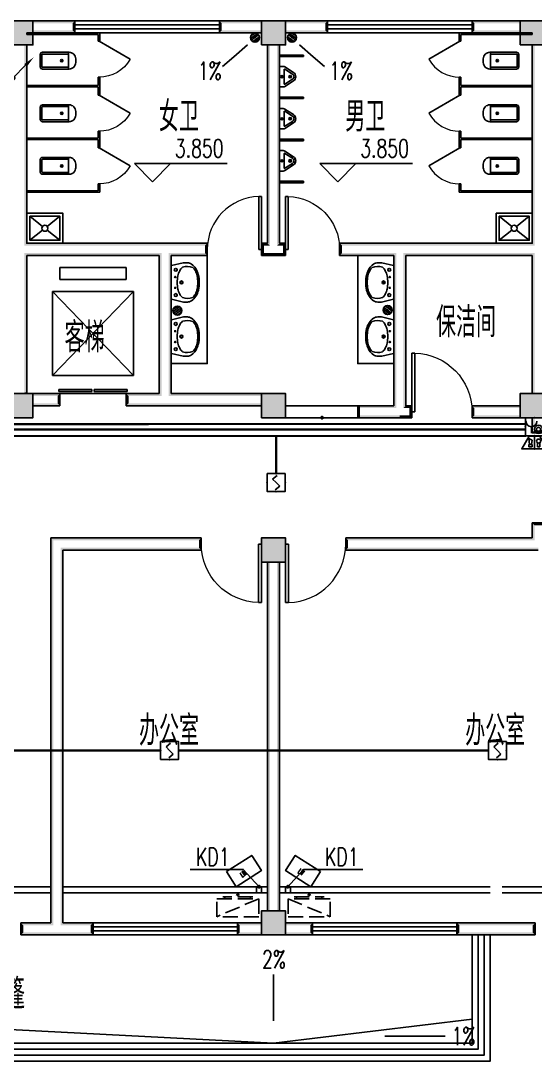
# Model space of a CAD drawing. Extents: x 6250600 to 6678662, y -692028 to -290561.
# Drawn here: x 6573003 to 6581553, y -453028 to -435728 of the extents above; entities that cross this region are included whole.
import ezdxf
from ezdxf.enums import TextEntityAlignment as Align

# ---------------------------------------------------------------- set-up
doc = ezdxf.new("R2010")
doc.units = 0
doc.header["$LTSCALE"] = 1000
doc.header["$MEASUREMENT"] = 0
doc.linetypes.add('DASH', pattern=[0.35, 0.25, -0.1])
doc.layers.get('0').update_dxf_attribs({"linetype": 'CONTINUOUS'})
for name, color, linetype in [('EQUIP-消防', 3, 'CONTINUOUS'), ('LWIRE', 4, 'CONTINUOUS'), ('PUB_HATCH', 8, 'CONTINUOUS'), ('WIRE-消防', 5, 'CONTINUOUS'), ('WIRE-照明', 1, 'CONTINUOUS'), ('建筑底图', 251, 'CONTINUOUS'), ('排水', 221, 'CONTINUOUS')]:
    doc.layers.add(name, color=color, linetype=linetype)
doc.styles.add('_TCH_AXIS', font='COMPLEX', dxfattribs={"bigfont": 'GBCBIG'})
doc.styles.add('_TCH_DIM', font='SIMPLEX', dxfattribs={"bigfont": 'GBCBIG'})
doc.styles.add('_TCH_LABEL', font='COMPLEX', dxfattribs={"bigfont": 'GBCBIG'})
doc.styles.add('DIM_FONT', font='SIMPLEX', dxfattribs={"width": 0.7, "bigfont": 'GBCBIG'})
doc.styles.add('schuco', font='sceie.shx', dxfattribs={"width": 0.7, "bigfont": 'sceic.shx'})
doc.styles.get("Standard").update_dxf_attribs({"font": 'GBENOR', "bigfont": 'GBCBIG'})
doc.styles.add('TG_LINETYPE', font='SIMPLEX', dxfattribs={"width": 0.8, "height": 3, "bigfont": 'HZTXT'})
doc.linetypes.add('TG_F', pattern='A,2,-0.4,["F",TG_LINETYPE,S=0.1,R=0,X=-0.28,Y=-0.15],0', length=2.4)

# ---------------------------------------------------------------- blocks, each defined once
blk = doc.blocks.new('$Equip$00002649')
for p, q in [((-0.5, 0.5), (-0.5, -0.5)), ((0.5, 0.5), (-0.5, 0.5)), ((-0.2, 0.2), (0.05, 0.4)), ((0, 0), (-0.2, 0.2)), ((0, 0), (0.2, -0.2)), ((0.5, -0.5), (0.5, 0.5)), ((-0.5, -0.5), (0.5, -0.5)), ((0.2, -0.2), (-0.05, -0.4))]:
    blk.add_line(p, q)
at = {"const_width": 0.04}
blk.add_lwpolyline([(-0.5, 0.5), (0.5, 0.5), (0.5, -0.5), (-0.5, -0.5), (-0.5, 0.5), (0.5, 0.5)], dxfattribs=at)
for p in [(-0.5, 0), (0, 0.5), (0.5, 0), (0, -0.5)]:
    blk.add_point(p)
at = {"color": 7, "flags": 1}
for tag, height, p in [('A', 0.00002, (0, 0)), ('B', 0.4, (0.762, -0.208))]:
    blk.add_attdef(tag, text='', height=height, dxfattribs=at).set_placement(p, align=Align.MIDDLE_CENTER)
blk = doc.blocks.new('$equip$00002679')
for p, q in [((-0.3, 0.699), (-0.703, 0)), ((0.3, 0.699), (-0.3, 0.699)), ((0.3, 0.699), (-0.3, 0.699)), ((0, 0.699), (0, 0)), ((0.703, 0), (0.3, 0.699)), ((-0.703, 0), (0.703, 0)), ((-0.264, 0.249), (-0.304, 0.569)), ((-0.304, 0.569), (-0.128, 0.489)), ((-0.304, 0.249), (-0.304, 0.113)), ((-0.128, 0.249), (-0.304, 0.249)), ((-0.304, 0.113), (-0.128, 0.113)), ((-0.128, 0.489), (-0.168, 0.249)), ((-0.128, 0.113), (-0.128, 0.249)), ((0.174, 0.11), (0.174, 0.338)), ((0.294, 0.11), (0.174, 0.11)), ((0.294, 0.338), (0.294, 0.11))]:
    blk.add_line(p, q)
at = {"const_width": 0.0667}
for points in [[(-0.299, 0.699), (0.301, 0.699), (0.703, 0), (-0.702, 0), (-0.299, 0.699), (0.301, 0.699)], [(-0.3, 0.699), (0.3, 0.699), (0.703, 0), (-0.703, 0), (-0.3, 0.699), (0.3, 0.699)]]:
    blk.add_lwpolyline(points, dxfattribs=at)
blk.add_circle((0.234, 0.43), 0.111)
for p in [(0, 0.699), (-0.501, 0.349), (0, 0), (0.502, 0.349)]:
    blk.add_point(p)
at = {"color": 7, "flags": 1}
for tag, height, p in [('A', 0.00002, (0, 0)), ('B', 0.4, (0.961, 0.299))]:
    blk.add_attdef(tag, text='', height=height, dxfattribs=at).set_placement(p, align=Align.MIDDLE_CENTER)
blk = doc.blocks.new('$equip$00002655')
for p, q in [((-0.5, 1), (-0.5, 0)), ((0.5, 1), (-0.5, 1)), ((0.5, 0), (0.5, 1)), ((-0.5, 0), (0.5, 0)), ((-0.169, 0.5), (-0.169, 0.15))]:
    blk.add_line(p, q)
at = {"const_width": 0.0667}
blk.add_lwpolyline([(-0.5, 1), (0.5, 1), (0.5, 0), (-0.5, 0), (-0.5, 1), (0.5, 1)], dxfattribs=at)
for radius in [0.226, 0.113]:
    blk.add_circle((0.227, 0.36), radius)
blk.add_arc((-0.169, 0.8), 0.3, 180, 0)
for p in [(0, 1), (-0.5, 0.5), (0, 0), (0.5, 0.5)]:
    blk.add_point(p)
at = {"color": 7, "flags": 1}
for tag, height, p in [('A', 0.00002, (0, 0)), ('B', 0.4, (0.762, 0.292))]:
    blk.add_attdef(tag, text='', height=height, dxfattribs=at).set_placement(p, align=Align.MIDDLE_CENTER)
blk = doc.blocks.new('$TelecSys$00000079')
for p, q in [((0.7, 0.7), (0, 0)), ((0.104, 0.104), (0.104, 0.104)), ((-0.104, -0.104), (-0.104, -0.104))]:
    blk.add_line(p, q)
at = {"const_width": 0.142}
blk.add_lwpolyline([(-0.071, 0, 1), (0.071, 0, 1)], format="xyb", close=True, dxfattribs=at)
blk.add_solid([(0.63, 0.77), (0.77, 0.63), (1.15, 1.15)])
at = {"width": 0.8, "flags": 9}
blk.add_attdef('A', (0, 0), '', height=0.00002, dxfattribs=at)
blk = doc.blocks.new('_LV12')
for p, q in [((-250, -50), (-39, -219)), ((39, -219), (250, -50)), ((-250, -450), (-39, -281)), ((39, -281), (250, -450))]:
    blk.add_line(p, q)
for points in [[(300, -500), (300, 0), (-300, 0), (-300, -500)], [(250, -450), (250, -50), (-250, -50), (-250, -450)]]:
    blk.add_lwpolyline(points, close=True)
blk.add_circle((0, -250), 50)
blk = doc.blocks.new('$plan$00000344')
for p, q in [((-280, -10), (-280, 0)), ((280, 0), (280, -10)), ((-251, -189), (-251, -186)), ((-248, -183), (-250, -185))]:
    blk.add_line(p, q)
for points in [[(-280, 0), (280, 0)], [(-326, -200), (-280, -5)], [(326, -204), (280, -5)]]:
    blk.add_lwpolyline(points)
for points in [[(253, -188, 0.098208), (193, -141, 0.066287), (110, -111, 0.052428), (0, -100, 0.052428), (-110, -111, 0.066287), (-193, -141, 0.093876), (-251, -186, 0.171377)], [(-326, -200, 0.008223), (-326, -204, 0.149285)], [(-326, -266, 0.149285), (-304, -337, 0.107079), (-231, -408, 0.075625), (-131, -450, 0.062436), (-1, -467, 0.062436), (130, -452, 0.075625), (230, -410, 0.107079), (304, -339, 0.149285), (326, -268, 0.005205), (326, -266, 0.086596)], [(-250, -358, 0.091341), (-193, -401, 0.066287), (-110, -431, 0.052428), (0, -442, 0.052428), (110, -431, 0.066287), (193, -401, 0.091756), (250, -358, 0.171377)]]:
    blk.add_lwpolyline(points, format="xyb")
at = {"flags": 128}
for points in [[(-326, -204), (-326, -268)], [(326, -204), (326, -268)]]:
    blk.add_lwpolyline(points, dxfattribs=at)
for points in [[(-253, -188, 0.172546), (-250, -358, 0.726395)], [(253, -188, -0.172546), (250, -358, -0.726395)]]:
    blk.add_lwpolyline(points, format="xyb", dxfattribs=at)
for centre, radius in [((-210, -75), 24), ((-210, -75), 24), ((-210, -75), 24), ((-90, -65), 10), ((0, -170), 25), ((90, -65), 10), ((210, -75), 24)]:
    blk.add_circle(centre, radius)
at = {"lineweight": 13}
blk.add_circle((0, -170), 15, dxfattribs=at)
blk.add_arc((-250, -186), 1, 131.3224, 180)
blk = doc.blocks.new('$lvtry$00000171')
at = {"layer": '排水'}
for p, q in [((-74, 11), (-11, 74)), ((-70, -27), (27, 70)), ((-53, -53), (53, 53)), ((-27, -70), (70, 27)), ((11, -74), (74, -11))]:
    blk.add_line(p, q, dxfattribs=at)
blk.add_circle((0, 0), 75, dxfattribs=at)
blk.add_point((0, 0), dxfattribs=at)
blk = doc.blocks.new('$lvtry$00000200')
at = {"color": 0}
for p, q in [((-110, -40), (-110, -470)), ((100, -30), (-100, -30)), ((110, -470), (110, -40))]:
    blk.add_line(p, q, dxfattribs=at)
blk.add_lwpolyline([(100, 0), (-100, 0, 0.414214), (-140, -40), (-140, -480, 0.414214), (-30, -590), (30, -590, 0.414214), (140, -480), (140, -40, 0.414214)], format="xyb", close=True, dxfattribs=at)
blk.add_lwpolyline([(140, -470), (-140, -470)], dxfattribs=at)
blk.add_circle((0, -359), 20, dxfattribs=at)
for centre, start, end in [((-100, -40), 90, 180), ((100, -40), 0, 90)]:
    blk.add_arc(centre, 10, start, end, dxfattribs=at)
for p in [(0, 0), (0, -359)]:
    blk.add_point(p, dxfattribs=at)
blk = doc.blocks.new('$TCHSYS$APDOOR2D')
blk.add_line((0.5, 0), (0, 0.866))
at = {"lineweight": 13}
blk.add_arc((0.5, 0), 1, 120, 180, dxfattribs=at)
blk = doc.blocks.new('$lvtry$00000221')
at = {"color": 0}
for p, q in [((-124, -91), (-43, -216)), ((-116, -76), (116, -76)), ((43, -216), (124, -91))]:
    blk.add_line(p, q, dxfattribs=at)
blk.add_lwpolyline([(69, -231, -0.57735), (-69, -231), (-162, -88, -0.145378), (-170, -61), (-170, 0), (170, 0), (170, -61, -0.145378), (162, -88)], format="xyb", close=True, dxfattribs=at)
for centre, radius in [((0, -177), 20), ((0, -38), 17.7)]:
    blk.add_circle(centre, radius, dxfattribs=at)
for centre, radius, start, end in [((-116, -86), 10, 90, 213.0863), ((116, -86), 10, 326.9137, 90), ((0, -191), 50, 210, 330)]:
    blk.add_arc(centre, radius, start, end, dxfattribs=at)
for p in [(0, -38), (0, -177)]:
    blk.add_point(p, dxfattribs=at)
blk = doc.blocks.new('A$C2E081725')
at = {"linetype": 'DASH'}
for p, q in [((700, 94), (0, 394)), ((600, 64), (100, 64)), ((138, 94), (138, 64)), ((350, 8), (327, 39)), ((350, 49), (350, 0)), ((350, 8), (373, 39)), ((563, 94), (563, 64))]:
    blk.add_line(p, q, dxfattribs=at)
blk.add_lwpolyline([(0, 394), (0, 94), (700, 94), (700, 394)], close=True, dxfattribs=at)
blk = doc.blocks.new('_FZH')
blk.add_lwpolyline([(-0.5, -0.5), (0.5, -0.5), (0.5, 0.5), (-0.5, 0.5)], close=True)
at = {"layer": 'PUB_HATCH'}
blk.add_solid([(-0.5, -0.5), (0.5, -0.5), (-0.5, 0.5), (0.5, 0.5)], dxfattribs=at)
blk = doc.blocks.new('$WINLIB2D$00000001')
at = {"color": 0}
for points in [[(-0.5, 0.5), (-0.5, -0.5)], [(-0.5, 0.5), (0.5, 0.5)], [(0.5, -0.5), (0.5, 0.5)], [(0.5, 0.1667), (-0.5, 0.1667)], [(0.5, -0.1667), (-0.5, -0.1667)], [(-0.5, -0.5), (0.5, -0.5)]]:
    blk.add_lwpolyline(points, dxfattribs=at)
blk = doc.blocks.new('$DorLib2D$00000001')
for p, q in [((0.45, 0.975), (0.5, 0.975)), ((0.45, 0), (0.45, 0.975)), ((0.5, 0), (0.5, 0.975)), ((0.5, 0), (0.45, 0))]:
    blk.add_line(p, q)
at = {"lineweight": 13}
blk.add_arc((0.475, 0), 0.975, 91.4693, 180, dxfattribs=at)
blk = doc.blocks.new('$TCHSYS$LDOR22D')
for p, q in [((-0.517, 0.833), (-0.017, 0.833)), ((-0.517, 0.833), (-0.517, 0.667)), ((-0.017, 0.833), (-0.017, 0.667)), ((0.017, 0.833), (0.017, 0.667)), ((0.017, 0.833), (0.517, 0.833)), ((0.517, 0.833), (0.517, 0.667)), ((-0.517, 0.667), (-0.017, 0.667)), ((0.017, 0.667), (0.517, 0.667)), ((-0.5, 0.5), (0.5, 0.5))]:
    blk.add_line(p, q)

msp = doc.modelspace()

# ---------------------------------------------------------------- hatches: boundary and pattern name
at = {"layer": '建筑底图'}
for points in [[(6573202.6, -435728.5), (6572802.6, -435728.5), (6572842.6, -435768.5), (6573162.6, -435768.5)], [(6573202.6, -436128.5), (6573202.6, -435728.5), (6573162.6, -435768.5), (6573162.6, -436088.5)], [(6573202.6, -435728.5), (6573202.6, -435768.5), (6573862.6, -435768.5), (6573902.6, -435728.5)], [(6573902.6, -435928.5), (6573902.6, -435728.5), (6573862.6, -435768.5), (6573862.6, -435888.5)], [(6577002.6, -435768.5), (6577002.6, -435728.5), (6576302.6, -435728.5), (6576342.6, -435768.5)], [(6576302.6, -435728.5), (6576302.6, -435928.5), (6576342.6, -435888.5), (6576342.6, -435768.5)], [(6577402.6, -435728.5), (6577002.6, -435728.5), (6577042.6, -435768.5), (6577362.6, -435768.5)], [(6577002.6, -435728.5), (6577002.6, -436128.5), (6577042.6, -436088.5), (6577042.6, -435768.5)], [(6577402.6, -436128.5), (6577402.6, -435728.5), (6577362.6, -435768.5), (6577362.6, -436088.5)], [(6577402.6, -435728.5), (6577402.6, -435768.5), (6578062.6, -435768.5), (6578102.6, -435728.5)], [(6578102.6, -435928.5), (6578102.6, -435728.5), (6578062.6, -435768.5), (6578062.6, -435888.5)], [(6581302.6, -435768.5), (6581302.6, -435728.5), (6580502.6, -435728.5), (6580542.6, -435768.5)], [(6580502.6, -435728.5), (6580502.6, -435928.5), (6580542.6, -435888.5), (6580542.6, -435768.5)], [(6581702.6, -435728.5), (6581302.6, -435728.5), (6581342.6, -435768.5), (6581662.6, -435768.5)], [(6581302.6, -435728.5), (6581302.6, -436128.5), (6581342.6, -436088.5), (6581342.6, -435768.5)], [(6573202.6, -435888.5), (6573202.6, -435928.5), (6573902.6, -435928.5), (6573862.6, -435888.5)], [(6577002.6, -435928.5), (6577002.6, -435888.5), (6576342.6, -435888.5), (6576302.6, -435928.5)], [(6577402.6, -435888.5), (6577402.6, -435928.5), (6578102.6, -435928.5), (6578062.6, -435888.5)], [(6581302.6, -435928.5), (6581302.6, -435888.5), (6580542.6, -435888.5), (6580502.6, -435928.5)], [(6572802.6, -436128.5), (6573202.6, -436128.5), (6573162.6, -436088.5), (6572842.6, -436088.5)], [(6573102.6, -436128.5), (6573062.6, -436128.5), (6573062.6, -439468.5), (6573102.6, -439428.5)], [(6577002.6, -436128.5), (6577402.6, -436128.5), (6577362.6, -436088.5), (6577042.6, -436088.5)], [(6577142.6, -436128.5), (6577102.6, -436128.5), (6577102.6, -439428.5), (6577142.6, -439468.5)], [(6577302.6, -436128.5), (6577262.6, -436128.5), (6577262.6, -439468.5), (6577302.6, -439428.5)], [(6581302.6, -436128.5), (6581702.6, -436128.5), (6581662.6, -436088.5), (6581342.6, -436088.5)], [(6581542.6, -436128.5), (6581502.6, -436128.5), (6581502.6, -439428.5), (6581542.6, -439468.5)], [(6575102.6, -439428.5), (6573102.6, -439428.5), (6573062.6, -439468.5), (6575102.6, -439468.5)], [(6575102.6, -439628.5), (6573102.6, -439628.5), (6573062.6, -439588.5), (6575102.6, -439588.5)], [(6573062.6, -441928.5), (6573102.6, -441928.5), (6573102.6, -439628.5), (6573062.6, -439588.5)], [(6575402.6, -439428.5), (6575102.6, -439428.5), (6575102.6, -439468.5), (6575402.6, -439468.5)], [(6575302.6, -439628.5), (6575102.6, -439628.5), (6575102.6, -439588.5), (6575342.6, -439588.5)], [(6575302.6, -441928.5), (6575302.6, -439628.5), (6575342.6, -439588.5), (6575342.6, -441968.5)], [(6576102.6, -439428.5), (6575402.6, -439428.5), (6575402.6, -439468.5), (6576062.6, -439468.5)], [(6575502.6, -441928.5), (6575502.6, -439628.5), (6575462.6, -439588.5), (6575462.6, -441968.5)], [(6575502.6, -439628.5), (6576102.6, -439628.5), (6576062.6, -439588.5), (6575462.6, -439588.5)], [(6576102.6, -439628.5), (6576102.6, -439428.5), (6576062.6, -439468.5), (6576062.6, -439588.5)], [(6577102.6, -439428.5), (6577002.6, -439428.5), (6577042.6, -439468.5), (6577142.6, -439468.5)], [(6577002.6, -439428.5), (6577002.6, -439628.5), (6577042.6, -439588.5), (6577042.6, -439468.5)], [(6577002.6, -439628.5), (6577202.6, -439628.5), (6577202.6, -439588.5), (6577042.6, -439588.5)], [(6577202.6, -439628.5), (6577402.6, -439628.5), (6577362.6, -439588.5), (6577202.6, -439588.5)], [(6577402.6, -439428.5), (6577302.6, -439428.5), (6577262.6, -439468.5), (6577362.6, -439468.5)], [(6577402.6, -439628.5), (6577402.6, -439428.5), (6577362.6, -439468.5), (6577362.6, -439588.5)], [(6578802.6, -439428.5), (6578302.6, -439428.5), (6578342.6, -439468.5), (6578802.6, -439468.5)], [(6578302.6, -439428.5), (6578302.6, -439628.5), (6578342.6, -439588.5), (6578342.6, -439468.5)], [(6578302.6, -439628.5), (6578802.6, -439628.5), (6578802.6, -439588.5), (6578342.6, -439588.5)], [(6579302.6, -439428.5), (6578802.6, -439428.5), (6578802.6, -439468.5), (6579302.6, -439468.5)], [(6579202.6, -439628.5), (6578802.6, -439628.5), (6578802.6, -439588.5), (6579242.6, -439588.5)], [(6579202.6, -442128.5), (6579202.6, -439628.5), (6579242.6, -439588.5), (6579242.6, -442168.5)], [(6581502.6, -439428.5), (6579302.6, -439428.5), (6579302.6, -439468.5), (6581542.6, -439468.5)], [(6579402.6, -442128.5), (6579402.6, -439628.5), (6579362.6, -439588.5), (6579362.6, -442168.5)], [(6581502.6, -439628.5), (6579402.6, -439628.5), (6579362.6, -439588.5), (6581542.6, -439588.5)], [(6581502.6, -441928.5), (6581542.6, -441928.5), (6581542.6, -439588.5), (6581502.6, -439628.5)], [(6573202.6, -441928.5), (6572802.6, -441928.5), (6572842.6, -441968.5), (6573162.6, -441968.5)], [(6573046, -441928.5), (6573102.6, -441928.5), (6573074.3, -441900.2)], [(6573202.6, -442328.5), (6573202.6, -441928.5), (6573162.6, -441968.5), (6573162.6, -442288.5)], [(6573202.6, -441928.5), (6573202.6, -441968.5), (6573612.6, -441968.5), (6573652.6, -441928.5)], [(6573652.6, -442128.5), (6573652.6, -441928.5), (6573612.6, -441968.5), (6573612.6, -442088.5)], [(6575302.6, -441928.5), (6574752.6, -441928.5), (6574792.6, -441968.5), (6575342.6, -441968.5)], [(6574752.6, -441928.5), (6574752.6, -442128.5), (6574792.6, -442088.5), (6574792.6, -441968.5)], [(6577002.6, -441968.5), (6577002.6, -441928.5), (6575502.6, -441928.5), (6575462.6, -441968.5)], [(6577402.6, -441928.5), (6577002.6, -441928.5), (6577042.6, -441968.5), (6577362.6, -441968.5)], [(6577002.6, -441928.5), (6577002.6, -442328.5), (6577042.6, -442288.5), (6577042.6, -441968.5)], [(6577402.6, -442328.5), (6577402.6, -441928.5), (6577362.6, -441968.5), (6577362.6, -442288.5)], [(6581702.6, -441928.5), (6581302.6, -441928.5), (6581342.6, -441968.5), (6581662.6, -441968.5)], [(6581302.6, -441928.5), (6581302.6, -442328.5), (6581342.6, -442288.5), (6581342.6, -441968.5)], [(6573202.6, -442088.5), (6573202.6, -442128.5), (6573652.6, -442128.5), (6573612.6, -442088.5)], [(6574752.6, -442128.5), (6575402.6, -442128.5), (6575402.6, -442088.5), (6574792.6, -442088.5)], [(6577002.6, -442128.5), (6577002.6, -442088.5), (6575402.6, -442088.5), (6575402.6, -442128.5)], [(6579202.6, -442128.5), (6578602.6, -442128.5), (6578602.6, -442168.5), (6579242.6, -442168.5)], [(6578602.6, -442328.5), (6578602.6, -442128.5), (6578642.6, -442128.5), (6578642.6, -442328.5)], [(6579502.6, -442128.5), (6579402.6, -442128.5), (6579362.6, -442168.5), (6579462.6, -442168.5)], [(6579502.6, -442328.5), (6579502.6, -442128.5), (6579462.6, -442168.5), (6579462.6, -442288.5)], [(6581302.6, -442168.5), (6581302.6, -442128.5), (6580502.6, -442128.5), (6580542.6, -442168.5)], [(6580502.6, -442128.5), (6580502.6, -442328.5), (6580542.6, -442288.5), (6580542.6, -442168.5)], [(6572802.6, -442328.5), (6573202.6, -442328.5), (6573162.6, -442288.5), (6572842.6, -442288.5)], [(6577002.6, -442328.5), (6577402.6, -442328.5), (6577362.6, -442288.5), (6577042.6, -442288.5)], [(6579302.6, -442328.5), (6578602.6, -442328.5), (6578602.6, -442288.5), (6579302.6, -442288.5)], [(6579302.6, -442328.5), (6579502.6, -442328.5), (6579462.6, -442288.5), (6579302.6, -442288.5)], [(6581302.6, -442328.5), (6581302.6, -442288.5), (6580542.6, -442288.5), (6580502.6, -442328.5)], [(6581302.6, -442328.5), (6581702.6, -442328.5), (6581662.6, -442288.5), (6581342.6, -442288.5)], [(6581542.6, -442328.5), (6581502.6, -442328.5), (6581502.6, -442578.5), (6581542.6, -442538.5)], [(6581502.6, -442578.5), (6581702.6, -442578.5), (6581662.6, -442538.5), (6581542.6, -442538.5)], [(6581702.6, -444078.5), (6581502.6, -444078.5), (6581542.6, -444118.5), (6581662.6, -444118.5)], [(6581502.6, -444078.5), (6581502.6, -444328.5), (6581542.6, -444368.5), (6581542.6, -444118.5)], [(6576002.6, -444328.5), (6573502.6, -444328.5), (6573542.6, -444368.5), (6575962.6, -444368.5)], [(6573502.6, -444328.5), (6573502.6, -450728.5), (6573542.6, -450768.5), (6573542.6, -444368.5)], [(6576002.6, -444528.5), (6576002.6, -444328.5), (6575962.6, -444368.5), (6575962.6, -444488.5)], [(6577402.6, -444328.5), (6577002.6, -444328.5), (6577042.6, -444368.5), (6577362.6, -444368.5)], [(6577002.6, -444328.5), (6577002.6, -444728.5), (6577042.6, -444688.5), (6577042.6, -444368.5)], [(6577402.6, -444728.5), (6577402.6, -444328.5), (6577362.6, -444368.5), (6577362.6, -444688.5)], [(6581502.6, -444328.5), (6578402.6, -444328.5), (6578442.6, -444368.5), (6581542.6, -444368.5)], [(6578402.6, -444328.5), (6578402.6, -444528.5), (6578442.6, -444488.5), (6578442.6, -444368.5)], [(6573702.6, -444528.5), (6576002.6, -444528.5), (6575962.6, -444488.5), (6573662.6, -444488.5)], [(6573702.6, -444528.5), (6573702.6, -450728.5), (6573662.6, -450768.5), (6573662.6, -444488.5)], [(6578402.6, -444528.5), (6581602.6, -444528.5), (6581602.6, -444488.5), (6578442.6, -444488.5)], [(6577002.6, -444728.5), (6577402.6, -444728.5), (6577362.6, -444688.5), (6577042.6, -444688.5)], [(6577102.6, -450528.5), (6577142.6, -450528.5), (6577142.6, -444728.5), (6577102.6, -444728.5)], [(6577262.6, -450528.5), (6577302.6, -450528.5), (6577302.6, -444728.5), (6577262.6, -444728.5)], [(6577402.6, -450528.5), (6577002.6, -450528.5), (6577042.6, -450568.5), (6577362.6, -450568.5)], [(6577002.6, -450528.5), (6577002.6, -450928.5), (6577042.6, -450888.5), (6577042.6, -450568.5)], [(6577402.6, -450928.5), (6577402.6, -450528.5), (6577362.6, -450568.5), (6577362.6, -450888.5)], [(6573502.6, -450728.5), (6573002.6, -450728.5), (6573042.6, -450768.5), (6573542.6, -450768.5)], [(6573002.6, -450728.5), (6573002.6, -450928.5), (6573042.6, -450888.5), (6573042.6, -450768.5)], [(6574202.6, -450728.5), (6573702.6, -450728.5), (6573662.6, -450768.5), (6574162.6, -450768.5)], [(6574202.6, -450928.5), (6574202.6, -450728.5), (6574162.6, -450768.5), (6574162.6, -450888.5)], [(6577002.6, -450768.5), (6577002.6, -450728.5), (6576602.6, -450728.5), (6576642.6, -450768.5)], [(6576602.6, -450728.5), (6576602.6, -450928.5), (6576642.6, -450888.5), (6576642.6, -450768.5)], [(6577402.6, -450728.5), (6577402.6, -450768.5), (6577812.6, -450768.5), (6577852.6, -450728.5)], [(6577852.6, -450928.5), (6577852.6, -450728.5), (6577812.6, -450768.5), (6577812.6, -450888.5)], [(6580902.6, -450728.5), (6580252.6, -450728.5), (6580292.6, -450768.5), (6580902.6, -450768.5)], [(6580252.6, -450728.5), (6580252.6, -450928.5), (6580292.6, -450888.5), (6580292.6, -450768.5)], [(6581552.6, -450728.5), (6580902.6, -450728.5), (6580902.6, -450768.5), (6581512.6, -450768.5)], [(6581552.6, -450928.5), (6581552.6, -450728.5), (6581512.6, -450768.5), (6581512.6, -450888.5)], [(6573002.6, -450928.5), (6573602.6, -450928.5), (6573602.6, -450888.5), (6573042.6, -450888.5)], [(6573602.6, -450928.5), (6574202.6, -450928.5), (6574162.6, -450888.5), (6573602.6, -450888.5)], [(6577002.6, -450928.5), (6577002.6, -450888.5), (6576642.6, -450888.5), (6576602.6, -450928.5)], [(6577002.6, -450928.5), (6577402.6, -450928.5), (6577362.6, -450888.5), (6577042.6, -450888.5)], [(6577402.6, -450888.5), (6577402.6, -450928.5), (6577852.6, -450928.5), (6577812.6, -450888.5)], [(6580252.6, -450928.5), (6580902.6, -450928.5), (6580902.6, -450888.5), (6580292.6, -450888.5)], [(6580902.6, -450928.5), (6581552.6, -450928.5), (6581512.6, -450888.5), (6580902.6, -450888.5)]]:
    msp.add_hatch(color=256, dxfattribs=at).paths.add_polyline_path(points)

# ---------------------------------------------------------------- linework, layer by layer
at = {"layer": 'WIRE-消防', "color": 3, "linetype": 'TG_F', "const_width": 35}
msp.add_lwpolyline([(6570589.3, -442525), (6581397.4, -442525)], dxfattribs=at)
at = {"layer": 'WIRE-消防', "color": 5, "linetype": 'Continuous', "const_width": 35}
for points in [[(6570628.5, -442631.9), (6581397.4, -442631.9)], [(6577247, -443258), (6577247, -442631.9)], [(6575326.2, -447862.5), (6572108.5, -447862.5)], [(6580762.5, -447862.5), (6575626.2, -447862.5)]]:
    msp.add_lwpolyline(points, dxfattribs=at)
at = {"layer": 'WIRE-照明', "color": 1, "linetype": 'DASH', "const_width": 35}
msp.add_lwpolyline([(6570576.6, -442436.3), (6581397.4, -442432.8)], dxfattribs=at)
at = {"layer": '建筑底图'}
for p, q in [((6573902.6, -435728.5), (6573202.6, -435728.5)), ((6573902.6, -435928.5), (6573902.6, -435728.5)), ((6577002.6, -435728.5), (6576302.6, -435728.5)), ((6576302.6, -435728.5), (6576302.6, -435928.5)), ((6578102.6, -435728.5), (6577402.6, -435728.5)), ((6578102.6, -435928.5), (6578102.6, -435728.5)), ((6581302.6, -435728.5), (6580502.6, -435728.5)), ((6580502.6, -435728.5), (6580502.6, -435928.5)), ((6573102.6, -435928.5), (6573102.6, -435953.5)), ((6573102.6, -435928.5), (6574315.1, -435928.5)), ((6573102.6, -435953.5), (6574290.1, -435953.5)), ((6573202.6, -435928.5), (6573902.6, -435928.5)), ((6574290.1, -435953.5), (6574290.1, -436066)), ((6574315.1, -436066), (6574315.1, -435928.5)), ((6576302.6, -435928.5), (6577002.6, -435928.5)), ((6577402.6, -435928.5), (6578102.6, -435928.5)), ((6581502.6, -435928.5), (6580290.1, -435928.5)), ((6580290.1, -435928.5), (6580290.1, -436066)), ((6581502.6, -435953.5), (6580315.1, -435953.5)), ((6580315.1, -436066), (6580315.1, -435953.5)), ((6580502.6, -435928.5), (6581302.6, -435928.5)), ((6581502.6, -435953.5), (6581502.6, -435928.5)), ((6573102.6, -439428.5), (6573102.6, -436128.5)), ((6574290.1, -436066), (6574315.1, -436066)), ((6577102.6, -439428.5), (6577102.6, -436128.5)), ((6577302.6, -439428.5), (6577302.6, -436128.5)), ((6580290.1, -436066), (6580315.1, -436066)), ((6581502.6, -439428.5), (6581502.6, -436128.5)), ((6577102.6, -436322.8), (6577102.6, -436297.8)), ((6577302.6, -436297.8), (6577702.6, -436297.8)), ((6577702.6, -436322.8), (6577702.6, -436297.8)), ((6577302.6, -436322.8), (6577702.6, -436322.8)), ((6573102.6, -436803.5), (6573102.6, -436828.5)), ((6573102.6, -436803.5), (6574290.1, -436803.5)), ((6574290.1, -436666), (6574290.1, -436803.5)), ((6574315.1, -436666), (6574290.1, -436666)), ((6574315.1, -436816), (6574315.1, -436666)), ((6574315.1, -436966), (6574315.1, -436816)), ((6580290.1, -436666), (6580290.1, -436816)), ((6580315.1, -436666), (6580290.1, -436666)), ((6580290.1, -436816), (6580290.1, -436966)), ((6580315.1, -436803.5), (6580315.1, -436666)), ((6581502.6, -436803.5), (6580315.1, -436803.5)), ((6581502.6, -436828.5), (6581502.6, -436803.5)), ((6573102.6, -436828.5), (6574290.1, -436828.5)), ((6574290.1, -436828.5), (6574290.1, -436966)), ((6574290.1, -436966), (6574315.1, -436966)), ((6577102.6, -437022.3), (6577102.6, -436997.3)), ((6577302.6, -436997.3), (6577702.6, -436997.3)), ((6577702.6, -437022.3), (6577702.6, -436997.3)), ((6580290.1, -436966), (6580315.1, -436966)), ((6580315.1, -436966), (6580315.1, -436828.5)), ((6581502.6, -436828.5), (6580315.1, -436828.5)), ((6577302.6, -437022.3), (6577702.6, -437022.3)), ((6573102.6, -437678.5), (6573102.6, -437703.5)), ((6573102.6, -437678.5), (6574290.1, -437678.5)), ((6574290.1, -437566), (6574290.1, -437678.5)), ((6574315.1, -437566), (6574290.1, -437566)), ((6574315.1, -437691), (6574315.1, -437566)), ((6580290.1, -437566), (6580290.1, -437691)), ((6580315.1, -437566), (6580290.1, -437566)), ((6580315.1, -437678.5), (6580315.1, -437566)), ((6581502.6, -437678.5), (6580315.1, -437678.5)), ((6581502.6, -437703.5), (6581502.6, -437678.5)), ((6573102.6, -437703.5), (6574290.1, -437703.5)), ((6574290.1, -437703.5), (6574290.1, -437841)), ((6574290.1, -437841), (6574315.1, -437841)), ((6574315.1, -437841), (6574315.1, -437691)), ((6577102.6, -437721.8), (6577102.6, -437696.8)), ((6577302.6, -437696.8), (6577702.6, -437696.8)), ((6577302.6, -437721.8), (6577702.6, -437721.8)), ((6577702.6, -437721.8), (6577702.6, -437696.8)), ((6580290.1, -437691), (6580290.1, -437841)), ((6580290.1, -437841), (6580315.1, -437841)), ((6580315.1, -437841), (6580315.1, -437703.5)), ((6581502.6, -437703.5), (6580315.1, -437703.5)), ((6575192.1, -438403.7), (6574892.1, -438103.7)), ((6574892.1, -438103.7), (6576432.4, -438103.7)), ((6575192.1, -438403.7), (6575492.1, -438103.7)), ((6578274.1, -438403.7), (6577974.1, -438103.7)), ((6577974.1, -438103.7), (6579514.3, -438103.7)), ((6578274.1, -438403.7), (6578574.1, -438103.7)), ((6573102.6, -438553.5), (6573102.6, -438578.5)), ((6573102.6, -438553.5), (6574290.1, -438553.5)), ((6574290.1, -438441), (6574290.1, -438553.5)), ((6574315.1, -438441), (6574290.1, -438441)), ((6574315.1, -438578.5), (6574315.1, -438441)), ((6577102.6, -438421.3), (6577102.6, -438396.3)), ((6577302.6, -438396.3), (6577702.6, -438396.3)), ((6577302.6, -438421.3), (6577702.6, -438421.3)), ((6577702.6, -438421.3), (6577702.6, -438396.3)), ((6580290.1, -438441), (6580290.1, -438578.5)), ((6580315.1, -438441), (6580290.1, -438441)), ((6580315.1, -438553.5), (6580315.1, -438441)), ((6581502.6, -438553.5), (6580315.1, -438553.5)), ((6581502.6, -438578.5), (6581502.6, -438553.5)), ((6573102.6, -438578.5), (6574315.1, -438578.5)), ((6581502.6, -438578.5), (6580290.1, -438578.5)), ((6575102.6, -439428.5), (6573102.6, -439428.5)), ((6575402.6, -439428.5), (6575102.6, -439428.5)), ((6576102.6, -439428.5), (6575402.6, -439428.5)), ((6576102.6, -439628.5), (6576102.6, -439428.5)), ((6577102.6, -439428.5), (6577002.6, -439428.5)), ((6577002.6, -439428.5), (6577002.6, -439628.5)), ((6577402.6, -439428.5), (6577302.6, -439428.5)), ((6577402.6, -439628.5), (6577402.6, -439428.5)), ((6578802.6, -439428.5), (6578302.6, -439428.5)), ((6578302.6, -439428.5), (6578302.6, -439628.5)), ((6579302.6, -439428.5), (6578802.6, -439428.5)), ((6581502.6, -439428.5), (6579302.6, -439428.5)), ((6575102.6, -439628.5), (6573102.6, -439628.5)), ((6573102.6, -441928.5), (6573102.6, -439628.5)), ((6575302.6, -439628.5), (6575102.6, -439628.5)), ((6575302.6, -441928.5), (6575302.6, -439628.5)), ((6575502.6, -441928.5), (6575502.6, -439628.5)), ((6575502.6, -439628.5), (6576102.6, -439628.5)), ((6577002.6, -439628.5), (6577202.6, -439628.5)), ((6577202.6, -439628.5), (6577402.6, -439628.5)), ((6578302.6, -439628.5), (6578802.6, -439628.5)), ((6579202.6, -439628.5), (6578802.6, -439628.5)), ((6579202.6, -442128.5), (6579202.6, -439628.5)), ((6579402.6, -442128.5), (6579402.6, -439628.5)), ((6581502.6, -439628.5), (6579402.6, -439628.5)), ((6581502.6, -441928.5), (6581502.6, -439628.5)), ((6574752.6, -439828.5), (6573652.6, -439828.5)), ((6573652.6, -439828.5), (6573652.6, -440028.5)), ((6574752.6, -440028.5), (6574752.6, -439828.5)), ((6573652.6, -440028.5), (6574752.6, -440028.5)), ((6573527.6, -441628.5), (6574877.6, -440228.5)), ((6573527.6, -440228.5), (6574877.6, -441628.5)), ((6574877.6, -440228.5), (6573527.6, -440228.5)), ((6573527.6, -440228.5), (6573527.6, -441628.5)), ((6574877.6, -441628.5), (6574877.6, -440228.5)), ((6573527.6, -441628.5), (6574877.6, -441628.5)), ((6573652.6, -441928.5), (6573202.6, -441928.5)), ((6573652.6, -442128.5), (6573652.6, -441928.5)), ((6575302.6, -441928.5), (6574752.6, -441928.5)), ((6574752.6, -441928.5), (6574752.6, -442128.5)), ((6577002.6, -441928.5), (6575502.6, -441928.5)), ((6573202.6, -442128.5), (6573652.6, -442128.5)), ((6574752.6, -442128.5), (6575402.6, -442128.5)), ((6577002.6, -442128.5), (6575402.6, -442128.5)), ((6577402.6, -442128.5), (6578602.6, -442128.5)), ((6579202.6, -442128.5), (6578602.6, -442128.5)), ((6578602.6, -442328.5), (6578602.6, -442128.5)), ((6579502.6, -442128.5), (6579402.6, -442128.5)), ((6579502.6, -442328.5), (6579502.6, -442128.5)), ((6581302.6, -442128.5), (6580502.6, -442128.5)), ((6580502.6, -442128.5), (6580502.6, -442328.5)), ((6578602.6, -442328.5), (6577402.6, -442328.5)), ((6579302.6, -442328.5), (6578602.6, -442328.5)), ((6579302.6, -442328.5), (6579502.6, -442328.5)), ((6580502.6, -442328.5), (6581302.6, -442328.5)), ((6581502.6, -442328.5), (6581502.6, -442578.5)), ((6581502.6, -442578.5), (6581702.6, -442578.5)), ((6581702.6, -444078.5), (6581502.6, -444078.5)), ((6581502.6, -444078.5), (6581502.6, -444328.5)), ((6576002.6, -444328.5), (6573502.6, -444328.5)), ((6573502.6, -444328.5), (6573502.6, -450728.5)), ((6576002.6, -444528.5), (6576002.6, -444328.5)), ((6581502.6, -444328.5), (6578402.6, -444328.5)), ((6578402.6, -444328.5), (6578402.6, -444528.5)), ((6573702.6, -444528.5), (6576002.6, -444528.5)), ((6573702.6, -444528.5), (6573702.6, -450728.5)), ((6578402.6, -444528.5), (6581602.6, -444528.5)), ((6577102.6, -444728.5), (6577102.6, -450528.5)), ((6577302.6, -444728.5), (6577302.6, -450528.5)), ((6570102.6, -450128.5), (6573502.6, -450128.5)), ((6573702.6, -450128.5), (6577102.6, -450128.5)), ((6577302.6, -450128.5), (6580802.6, -450128.5)), ((6581002.6, -450128.5), (6584502.6, -450128.5)), ((6570102.6, -450228.5), (6573502.6, -450228.5)), ((6573702.6, -450228.5), (6577102.6, -450228.5)), ((6577302.6, -450228.5), (6580802.6, -450228.5)), ((6581002.6, -450228.5), (6584502.6, -450228.5)), ((6573502.6, -450728.5), (6573002.6, -450728.5)), ((6573002.6, -450728.5), (6573002.6, -450928.5)), ((6574202.6, -450728.5), (6573702.6, -450728.5)), ((6574202.6, -450928.5), (6574202.6, -450728.5)), ((6577002.6, -450728.5), (6576602.6, -450728.5)), ((6576602.6, -450728.5), (6576602.6, -450928.5)), ((6577852.6, -450728.5), (6577402.6, -450728.5)), ((6577852.6, -450928.5), (6577852.6, -450728.5)), ((6580902.6, -450728.5), (6580252.6, -450728.5)), ((6580252.6, -450728.5), (6580252.6, -450928.5)), ((6581552.6, -450728.5), (6580902.6, -450728.5)), ((6581552.6, -450928.5), (6581552.6, -450728.5)), ((6573002.6, -450928.5), (6573602.6, -450928.5)), ((6573602.6, -450928.5), (6574202.6, -450928.5)), ((6576602.6, -450928.5), (6577002.6, -450928.5)), ((6577402.6, -450928.5), (6577852.6, -450928.5)), ((6580252.6, -450928.5), (6580902.6, -450928.5)), ((6580902.6, -450928.5), (6581552.6, -450928.5)), ((6570002.6, -452355.3), (6577202.6, -452728.5)), ((6577202.6, -452728.5), (6580502.6, -452327.5))]:
    msp.add_line(p, q, dxfattribs=at)
for points in [[(6576354.3, -436490.5), (6576543.5, -436325.5), (6576769.7, -436128.4)], [(6578050.9, -436490.5), (6577861.6, -436325.5), (6577635.5, -436128.4)], [(6575502.6, -441428.5), (6576102.6, -441428.5), (6576102.6, -439628.5), (6575502.6, -439628.5)], [(6579202.6, -441428.5), (6578602.6, -441428.5), (6578602.6, -439628.5), (6579202.6, -439628.5)], [(6575819.9, -449838.6), (6576701, -449838.6), (6576962.6, -450128.5)], [(6578685.2, -449838.6), (6577704.2, -449838.6), (6577442.6, -450128.5)], [(6562302.6, -450928.5), (6562302.6, -453028.5), (6580802.6, -453028.5), (6580802.6, -450928.5)], [(6562402.6, -450928.5), (6562402.6, -452928.5), (6580702.6, -452928.5), (6580702.6, -450928.5)], [(6562502.6, -450928.5), (6562502.6, -452828.5), (6580602.6, -452828.5), (6580602.6, -450928.5)], [(6562602.6, -450928.5), (6562602.6, -452728.5), (6580502.6, -452728.5), (6580502.6, -450928.5)], [(6577202.6, -451587.7), (6577202.6, -452155.3), (6577202.6, -452355.3)], [(6580056.5, -452612.2), (6579353.9, -452612.2), (6579053.9, -452612.2)]]:
    msp.add_lwpolyline(points, dxfattribs=at)
for points in [[(6578000.5, -442310.2, 1), (6578016.8, -442346.7, 1)], [(6576949.2, -450113.6, 1), (6576976, -450143.3, 1)], [(6577456, -450113.6, 1), (6577429.2, -450143.3, 1)]]:
    msp.add_lwpolyline(points, format="xyb", close=True, dxfattribs=at)
for points in [[(6576419.8, -449876.1), (6576581.9, -450128.5), (6577002.6, -449858.2), (6576840.4, -449605.8)], [(6577985.4, -449876.1), (6577823.3, -450128.5), (6577402.6, -449858.2), (6577564.7, -449605.8)], [(6576922.6, -450228.5), (6577002.6, -450228.5), (6577002.6, -450128.5), (6576922.6, -450128.5)], [(6577482.6, -450228.5), (6577402.6, -450228.5), (6577402.6, -450128.5), (6577482.6, -450128.5)]]:
    msp.add_lwpolyline(points, close=True, dxfattribs=at)

# ---------------------------------------------------------------- block references
at = {"layer": 'EQUIP-消防', "color": 1, "xscale": 300, "yscale": 300, "zscale": 300}
for name, p in [('$equip$00002655', (6581540, -442628.5)), ('$equip$00002679', (6581539.8, -442845.9)), ('$Equip$00002649', (6577247, -443408)), ('$Equip$00002649', (6575476.2, -447862.5)), ('$Equip$00002649', (6580924, -447862.5))]:
    msp.add_blockref(name, p, dxfattribs=at)
at = {"layer": 'LWIRE', "color": 1, "xscale": 300, "yscale": 300, "zscale": 300}
msp.add_blockref('$TelecSys$00000079', (6572872.8, -436678.5), dxfattribs=at)
at = {"layer": '建筑底图'}
for name, p, xscale, yscale, zscale in [('_FZH', (6573002.6, -435928.5), 400, 400, 400), ('_FZH', (6577202.6, -435928.5), 400, 400, 400), ('_FZH', (6581502.6, -435928.5), 400, 400, 400), ('_FZH', (6573002.6, -442128.5), 400, 400, 400), ('_FZH', (6577202.6, -442128.5), 400, 400, 400), ('_FZH', (6581502.6, -442128.5), 400, 400, 400), ('$DorLib2D$00000001', (6576502.6, -444428.5), 1000, -1000, 1000), ('_FZH', (6577202.6, -444528.5), 400, 400, 400), ('$DorLib2D$00000001', (6577902.6, -444428.5), -1000, -1000, -1000), ('_FZH', (6577202.6, -450728.5), 400, 400, 400)]:
    msp.add_blockref(name, p, dxfattribs=dict(at, xscale=xscale, yscale=yscale, zscale=zscale))
for name, p, xscale, yscale, zscale, rotation in [('$WINLIB2D$00000001', (6575102.6, -435828.5), -2400, -199.999998777872, -2400, 6.839720789741932e-08), ('$WINLIB2D$00000001', (6579302.6, -435828.5), -2400, -200.0000044407789, -2400, 7.231655274608784e-09), ('$TCHSYS$APDOOR2D', (6574302.6, -436366), -600, 600, 25, 270), ('$TCHSYS$APDOOR2D', (6580302.6, -436366), -600, -600, 25, 270), ('$TCHSYS$APDOOR2D', (6574302.6, -437266), -600, 600, 25, 270), ('$TCHSYS$APDOOR2D', (6580302.6, -437266), -600, -600, 25, 270), ('$TCHSYS$APDOOR2D', (6574302.6, -438141), -600, 600, 25, 270), ('$TCHSYS$APDOOR2D', (6580302.6, -438141), -600, -600, 25, 270), ('$DorLib2D$00000001', (6576552.6, -439528.5), -900, -900, -900, 180), ('$DorLib2D$00000001', (6577852.6, -439528.5), 900, -900, 900, 180.0000000457569), ('$DorLib2D$00000001', (6580002.6, -442228.5), 1000, -1000, 1000, 179.9999999826926), ('$TCHSYS$LDOR22D', (6574202.6, -442028.5), -1100, -199.9999999713618, -1100, 180), ('$WINLIB2D$00000001', (6575402.6, -450828.5), 2400, -200.0000048198272, 2400, 180.0000000469612), ('$WINLIB2D$00000001', (6579052.6, -450828.5), -2400, -200.0000048198272, -2400, 180.0000000469611)]:
    msp.add_blockref(name, p, dxfattribs=dict(at, xscale=xscale, yscale=yscale, zscale=zscale, rotation=rotation))
at = {"layer": '建筑底图', "yscale": -1}
for name, p, rotation in [('$lvtry$00000171', (6576894.3, -436008.4), 81.34549654432831), ('$lvtry$00000200', (6573324.7, -436391), 269.9999999999155), ('$lvtry$00000200', (6573324.7, -437266), 269.9999999999155), ('$lvtry$00000200', (6573324.7, -438141), 269.9999999999155), ('$plan$00000344', (6575502.6, -440078.5), 270), ('$lvtry$00000171', (6575606, -440546), 261.3454965443283)]:
    msp.add_blockref(name, p, dxfattribs=dict(at, rotation=rotation))
at = {"layer": '建筑底图', "xscale": -1, "yscale": -1}
for name, p, rotation in [('$lvtry$00000171', (6577510.9, -436008.4), 278.6545034556717), ('$plan$00000344', (6579202.6, -440078.5), 90), ('$lvtry$00000171', (6579099.1, -440537.4), 98.65450345567174)]:
    msp.add_blockref(name, p, dxfattribs=dict(at, rotation=rotation))
at = {"layer": '建筑底图'}
for name, p, rotation in [('$lvtry$00000200', (6581280.5, -436391), 270.0000000000845), ('$lvtry$00000200', (6581280.5, -437266), 270.0000000000845), ('$lvtry$00000200', (6581280.5, -438141), 270.0000000000845), ('_LV12', (6573402.6, -439428.5), 180), ('_LV12', (6581202.6, -439428.5), 180), ('$plan$00000344', (6575502.6, -440978.5), 90), ('A$C2E081725', (6578146.5, -450233), 180)]:
    msp.add_blockref(name, p, dxfattribs=dict(at, rotation=rotation))
at = {"layer": '建筑底图', "xscale": -1}
for name, p, rotation in [('$lvtry$00000221', (6577302.6, -436657.9), 90), ('$lvtry$00000221', (6577302.6, -437357.4), 90), ('$lvtry$00000221', (6577302.6, -438056.9), 90), ('$plan$00000344', (6579202.6, -440978.5), 270), ('A$C2E081725', (6576258.6, -450233), 180)]:
    msp.add_blockref(name, p, dxfattribs=dict(at, rotation=rotation))

# ---------------------------------------------------------------- texts
at = {"layer": '建筑底图'}
for s, height, style, width, p in [('1%', 297.5, '_TCH_AXIS', 0.705882, (6575945.2, -436708.2)), ('1%', 297.5, '_TCH_AXIS', 0.705882, (6578130, -436708.2)), ('女卫', 500, 'schuco', 0.7, (6575297.3, -437571)), ('男卫', 500, 'schuco', 0.7, (6578395.8, -437571)), ('3.850', 297.5, '_TCH_DIM', 0.705882, (6575562.4, -437998.7)), ('3.850', 297.5, '_TCH_DIM', 0.705882, (6578644.3, -437998.7)), ('保洁间', 500, 'schuco', 0.7, (6579904.5, -440990)), ('客梯', 500, 'schuco', 0.7, (6573729.7, -441243.1)), ('办公室', 500, 'schuco', 0.7, (6574967.8, -447780.1)), ('办公室', 500, 'schuco', 0.7, (6580389.3, -447780.1)), ('KD1', 297.5, '_TCH_LABEL', 0.705882, (6575915.2, -449778.5)), ('KD1', 297.5, '_TCH_LABEL', 0.705882, (6578059.9, -449778.5)), ('2%', 297.5, '_TCH_AXIS', 0.705882, (6577012.6, -451482.7)), ('雨篷', 500, 'schuco', 0.7, (6572408.7, -452158.5)), ('1%', 297.5, '_TCH_AXIS', 0.705882, (6580161.5, -452760.9))]:
    msp.add_text(s, height=height, dxfattribs=dict(at, style=style, width=width)).set_placement(p)
at = {"layer": '建筑底图', "style": 'DIM_FONT', "width": 0.494118}
for rotation, p in [(32.71669, (6576681.5, -449974.3)), (327.28331, (6577598.6, -449894))]:
    msp.add_text('LW', height=89.65, rotation=rotation, dxfattribs=at).set_placement(p)

doc.saveas('drawing.dxf')
